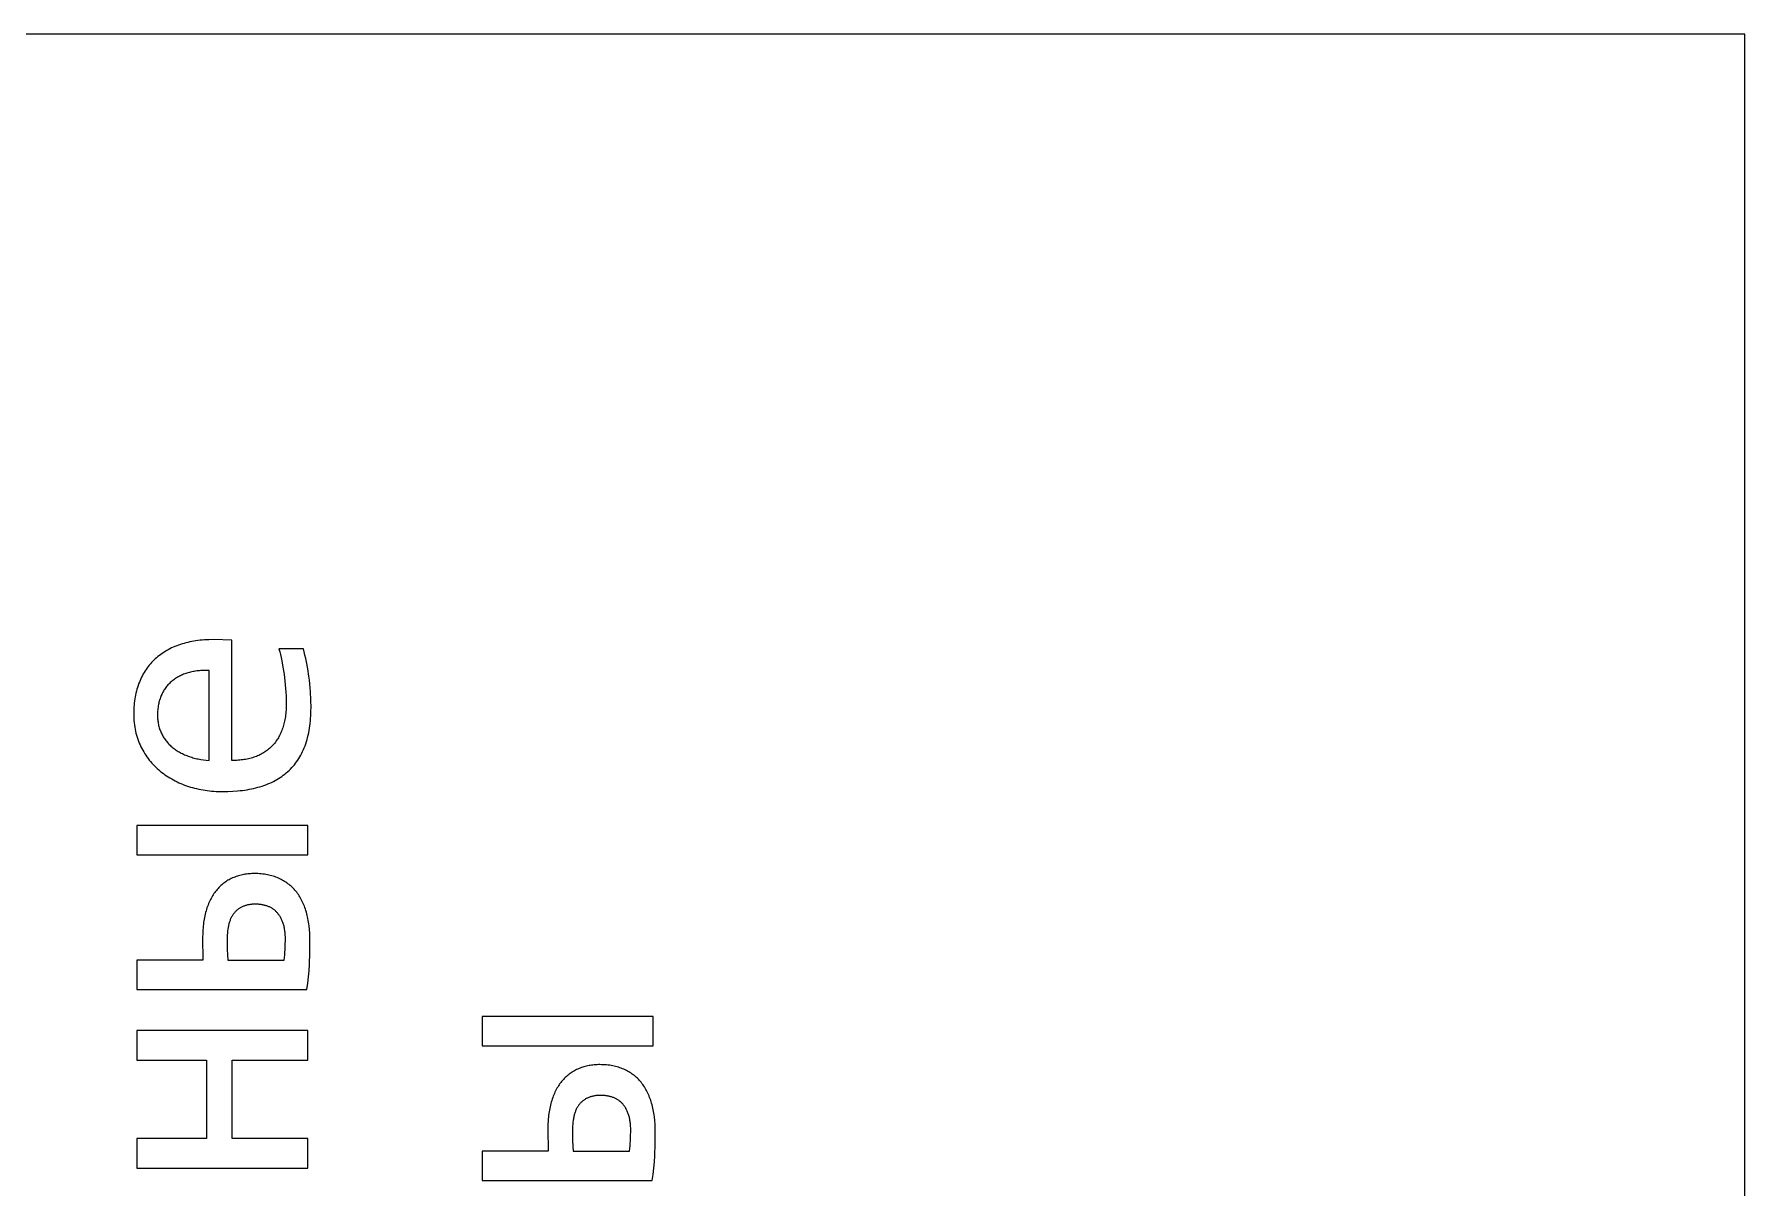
# Model space of a CAD drawing. Extents: x -175 to 175, y 1066 to 1531.
# Drawn here: x -8.6 to 145, y 1427.4 to 1531 of the extents above; entities that cross this region are included whole.
import ezdxf

# ---------------------------------------------------------------- set-up
doc = ezdxf.new("R2010")
doc.units = 0
doc.layers.add('DEFAULT', color=7, linetype='CONTINUOUS')

msp = doc.modelspace()

# ---------------------------------------------------------------- linework, layer by layer
at = {"layer": 'DEFAULT'}
for points in [[(-166, 1308), (145, 1308), (145, 1531), (-166, 1531)], [(7.51, 1476.65), (7.1, 1476.64), (6.9, 1476.63), (6.71, 1476.62), (6.51, 1476.61), (6.32, 1476.59), (6.13, 1476.57), (5.95, 1476.54), (5.76, 1476.51), (5.58, 1476.48), (5.4, 1476.44), (5.23, 1476.4), (5.05, 1476.36), (4.88, 1476.31), (4.71, 1476.27), (4.55, 1476.21), (4.38, 1476.16), (4.22, 1476.1), (4.06, 1476.03), (3.91, 1475.97), (3.76, 1475.9), (3.61, 1475.83), (3.46, 1475.75), (3.32, 1475.67), (3.18, 1475.59), (3.05, 1475.51), (2.91, 1475.42), (2.78, 1475.33), (2.66, 1475.23), (2.53, 1475.13), (2.41, 1475.03), (2.3, 1474.93), (2.18, 1474.82), (2.07, 1474.71), (1.96, 1474.6), (1.86, 1474.48), (1.76, 1474.36), (1.66, 1474.24), (1.57, 1474.11), (1.48, 1473.98), (1.39, 1473.85), (1.3, 1473.71), (1.22, 1473.58), (1.14, 1473.43), (1.07, 1473.29), (1, 1473.14), (0.93, 1472.99), (0.87, 1472.84), (0.8, 1472.68), (0.75, 1472.52), (0.69, 1472.36), (0.65, 1472.2), (0.6, 1472.03), (0.56, 1471.86), (0.52, 1471.68), (0.49, 1471.51), (0.46, 1471.33), (0.43, 1471.15), (0.41, 1470.96), (0.39, 1470.77), (0.38, 1470.58), (0.37, 1470.39), (0.36, 1470.19), (0.36, 1469.99), (0.36, 1469.79), (0.37, 1469.58), (0.38, 1469.38), (0.4, 1469.19), (0.42, 1468.99), (0.45, 1468.8), (0.48, 1468.61), (0.52, 1468.43), (0.56, 1468.24), (0.61, 1468.06), (0.66, 1467.89), (0.72, 1467.71), (0.79, 1467.54), (0.85, 1467.37), (0.93, 1467.2), (1, 1467.04), (1.09, 1466.88), (1.17, 1466.72), (1.26, 1466.57), (1.35, 1466.41), (1.45, 1466.27), (1.55, 1466.12), (1.65, 1465.98), (1.76, 1465.84), (1.87, 1465.7), (1.98, 1465.57), (2.1, 1465.44), (2.22, 1465.32), (2.35, 1465.19), (2.47, 1465.07), (2.61, 1464.96), (2.74, 1464.84), (2.88, 1464.73), (3.02, 1464.63), (3.16, 1464.52), (3.31, 1464.42), (3.46, 1464.33), (3.61, 1464.23), (3.77, 1464.14), (3.92, 1464.06), (4.08, 1463.97), (4.25, 1463.89), (4.41, 1463.81), (4.58, 1463.74), (4.75, 1463.67), (4.92, 1463.6), (5.1, 1463.54), (5.28, 1463.48), (5.46, 1463.42), (5.65, 1463.37), (5.83, 1463.32), (6.01, 1463.28), (6.2, 1463.24), (6.39, 1463.2), (6.58, 1463.16), (6.77, 1463.13), (6.96, 1463.1), (7.16, 1463.08), (7.35, 1463.06), (7.55, 1463.04), (7.75, 1463.03), (7.95, 1463.02), (8.15, 1463.02), (8.35, 1463.01), (8.81, 1463.02), (9.26, 1463.04), (9.69, 1463.08), (9.91, 1463.1), (10.12, 1463.12), (10.33, 1463.15), (10.53, 1463.18), (10.73, 1463.22), (10.93, 1463.26), (11.12, 1463.3), (11.32, 1463.35), (11.51, 1463.4), (11.69, 1463.45), (11.88, 1463.51), (12.05, 1463.57), (12.23, 1463.63), (12.4, 1463.7), (12.57, 1463.77), (12.74, 1463.84), (12.9, 1463.92), (13.05, 1464.01), (13.21, 1464.09), (13.36, 1464.18), (13.51, 1464.27), (13.65, 1464.37), (13.79, 1464.47), (13.93, 1464.58), (14.06, 1464.69), (14.19, 1464.8), (14.31, 1464.91), (14.43, 1465.03), (14.55, 1465.16), (14.67, 1465.28), (14.78, 1465.42), (14.88, 1465.55), (14.98, 1465.69), (15.08, 1465.84), (15.18, 1465.98), (15.27, 1466.14), (15.36, 1466.29), (15.44, 1466.45), (15.52, 1466.62), (15.6, 1466.78), (15.67, 1466.95), (15.74, 1467.13), (15.8, 1467.31), (15.87, 1467.5), (15.92, 1467.68), (15.97, 1467.88), (16.02, 1468.07), (16.07, 1468.28), (16.11, 1468.48), (16.14, 1468.69), (16.17, 1468.91), (16.2, 1469.12), (16.22, 1469.35), (16.24, 1469.58), (16.26, 1469.81), (16.27, 1470.04), (16.27, 1470.28), (16.28, 1470.53), (16.26, 1471.26), (16.23, 1471.97), (16.2, 1472.33), (16.17, 1472.68), (16.13, 1473.02), (16.08, 1473.37), (15.98, 1474.03), (15.86, 1474.67), (15.8, 1474.97), (15.73, 1475.26), (15.66, 1475.55), (15.59, 1475.82), (13.4, 1475.82), (13.47, 1475.57), (13.53, 1475.31), (13.59, 1475.04), (13.65, 1474.76), (13.76, 1474.17), (13.86, 1473.56), (13.94, 1472.92), (14, 1472.26), (14.03, 1471.92), (14.04, 1471.58), (14.05, 1471.25), (14.06, 1470.91), (14.05, 1470.61), (14.04, 1470.31), (14.03, 1470.16), (14.01, 1470.02), (14, 1469.88), (13.98, 1469.74), (13.96, 1469.61), (13.93, 1469.47), (13.91, 1469.34), (13.88, 1469.21), (13.85, 1469.09), (13.81, 1468.96), (13.78, 1468.84), (13.74, 1468.72), (13.7, 1468.6), (13.66, 1468.49), (13.61, 1468.38), (13.56, 1468.27), (13.51, 1468.16), (13.46, 1468.05), (13.4, 1467.95), (13.35, 1467.85), (13.29, 1467.75), (13.22, 1467.65), (13.16, 1467.56), (13.09, 1467.46), (13.02, 1467.37), (12.95, 1467.28), (12.87, 1467.2), (12.79, 1467.12), (12.71, 1467.03), (12.63, 1466.96), (12.55, 1466.88), (12.46, 1466.81), (12.37, 1466.74), (12.28, 1466.67), (12.19, 1466.6), (12.09, 1466.54), (12, 1466.48), (11.9, 1466.42), (11.8, 1466.37), (11.69, 1466.31), (11.59, 1466.26), (11.48, 1466.22), (11.37, 1466.17), (11.26, 1466.13), (11.14, 1466.09), (11.03, 1466.05), (10.91, 1466.02), (10.79, 1465.98), (10.67, 1465.96), (10.54, 1465.93), (10.41, 1465.9), (10.29, 1465.88), (10.15, 1465.86), (10.02, 1465.85), (9.88, 1465.83), (9.75, 1465.82), (9.61, 1465.81), (9.47, 1465.8), (9.32, 1465.8), (9.18, 1465.8), (9.18, 1476.59)], [(7.12, 1473.88), (7, 1473.88), (6.87, 1473.89), (6.75, 1473.89), (6.62, 1473.88), (6.5, 1473.88), (6.38, 1473.87), (6.26, 1473.86), (6.14, 1473.85), (6.03, 1473.84), (5.91, 1473.82), (5.8, 1473.8), (5.69, 1473.78), (5.57, 1473.76), (5.47, 1473.74), (5.36, 1473.71), (5.25, 1473.68), (5.14, 1473.65), (5.04, 1473.61), (4.94, 1473.58), (4.84, 1473.54), (4.74, 1473.5), (4.65, 1473.46), (4.55, 1473.41), (4.46, 1473.37), (4.37, 1473.32), (4.28, 1473.27), (4.19, 1473.22), (4.11, 1473.16), (4.03, 1473.11), (3.95, 1473.05), (3.87, 1472.99), (3.79, 1472.92), (3.71, 1472.86), (3.64, 1472.79), (3.57, 1472.72), (3.5, 1472.65), (3.43, 1472.58), (3.37, 1472.5), (3.3, 1472.43), (3.24, 1472.35), (3.18, 1472.27), (3.13, 1472.18), (3.07, 1472.1), (3.02, 1472.01), (2.97, 1471.92), (2.92, 1471.83), (2.88, 1471.74), (2.83, 1471.64), (2.79, 1471.55), (2.75, 1471.45), (2.72, 1471.35), (2.68, 1471.25), (2.65, 1471.14), (2.62, 1471.04), (2.6, 1470.93), (2.57, 1470.82), (2.55, 1470.71), (2.54, 1470.59), (2.52, 1470.48), (2.51, 1470.36), (2.5, 1470.24), (2.49, 1470.12), (2.49, 1470), (2.49, 1469.87), (2.49, 1469.76), (2.49, 1469.65), (2.5, 1469.55), (2.51, 1469.44), (2.52, 1469.34), (2.54, 1469.24), (2.55, 1469.14), (2.57, 1469.04), (2.59, 1468.94), (2.62, 1468.84), (2.65, 1468.74), (2.68, 1468.65), (2.71, 1468.55), (2.75, 1468.46), (2.78, 1468.37), (2.82, 1468.28), (2.87, 1468.19), (2.91, 1468.1), (2.96, 1468.02), (3.01, 1467.93), (3.06, 1467.85), (3.12, 1467.77), (3.17, 1467.69), (3.23, 1467.61), (3.29, 1467.53), (3.35, 1467.46), (3.42, 1467.38), (3.48, 1467.31), (3.55, 1467.24), (3.62, 1467.17), (3.7, 1467.1), (3.77, 1467.04), (3.85, 1466.97), (3.93, 1466.91), (4.01, 1466.85), (4.09, 1466.79), (4.18, 1466.73), (4.27, 1466.68), (4.36, 1466.62), (4.45, 1466.57), (4.54, 1466.52), (4.63, 1466.47), (4.73, 1466.42), (4.83, 1466.37), (4.93, 1466.32), (5.03, 1466.28), (5.14, 1466.24), (5.24, 1466.2), (5.35, 1466.16), (5.46, 1466.12), (5.57, 1466.09), (5.68, 1466.05), (5.79, 1466.02), (5.91, 1465.99), (6.02, 1465.96), (6.14, 1465.94), (6.26, 1465.91), (6.38, 1465.89), (6.62, 1465.85), (6.87, 1465.82), (7.12, 1465.8)], [(16, 1457.34), (16, 1459.97), (0.64, 1459.97), (0.64, 1457.34)], [(6.57, 1447.88), (0.64, 1447.88), (0.64, 1445.25), (15.91, 1445.25), (15.99, 1445.81), (16.05, 1446.37), (16.1, 1446.93), (16.13, 1447.48), (16.17, 1448.54), (16.18, 1449.55), (16.18, 1449.92), (16.16, 1450.29), (16.14, 1450.64), (16.1, 1450.97), (16.08, 1451.14), (16.06, 1451.3), (16.03, 1451.45), (16, 1451.61), (15.97, 1451.76), (15.94, 1451.9), (15.9, 1452.05), (15.86, 1452.19), (15.82, 1452.33), (15.78, 1452.46), (15.73, 1452.59), (15.68, 1452.72), (15.63, 1452.85), (15.58, 1452.97), (15.52, 1453.09), (15.46, 1453.21), (15.4, 1453.33), (15.34, 1453.44), (15.28, 1453.55), (15.21, 1453.66), (15.14, 1453.76), (15.07, 1453.87), (14.99, 1453.97), (14.91, 1454.06), (14.83, 1454.16), (14.75, 1454.25), (14.67, 1454.34), (14.58, 1454.42), (14.49, 1454.51), (14.4, 1454.59), (14.31, 1454.66), (14.21, 1454.74), (14.11, 1454.81), (14.01, 1454.88), (13.91, 1454.95), (13.8, 1455.01), (13.7, 1455.07), (13.59, 1455.13), (13.47, 1455.19), (13.36, 1455.24), (13.24, 1455.29), (13.12, 1455.34), (13, 1455.38), (12.88, 1455.42), (12.75, 1455.46), (12.62, 1455.49), (12.49, 1455.52), (12.36, 1455.55), (12.22, 1455.58), (12.09, 1455.6), (11.95, 1455.61), (11.8, 1455.63), (11.66, 1455.64), (11.51, 1455.65), (11.36, 1455.65), (11.21, 1455.65), (11.08, 1455.65), (10.96, 1455.65), (10.84, 1455.64), (10.71, 1455.63), (10.59, 1455.62), (10.47, 1455.6), (10.35, 1455.59), (10.24, 1455.57), (10.12, 1455.54), (10, 1455.52), (9.89, 1455.49), (9.78, 1455.46), (9.67, 1455.42), (9.55, 1455.38), (9.44, 1455.34), (9.34, 1455.3), (9.23, 1455.26), (9.12, 1455.21), (9.02, 1455.16), (8.92, 1455.1), (8.82, 1455.05), (8.72, 1454.99), (8.63, 1454.92), (8.53, 1454.86), (8.44, 1454.79), (8.35, 1454.72), (8.26, 1454.64), (8.18, 1454.57), (8.09, 1454.49), (8.01, 1454.41), (7.93, 1454.32), (7.85, 1454.23), (7.78, 1454.14), (7.7, 1454.05), (7.63, 1453.95), (7.56, 1453.85), (7.49, 1453.75), (7.43, 1453.64), (7.36, 1453.53), (7.3, 1453.42), (7.24, 1453.31), (7.18, 1453.19), (7.13, 1453.07), (7.08, 1452.95), (7.03, 1452.82), (6.98, 1452.7), (6.93, 1452.57), (6.89, 1452.43), (6.85, 1452.3), (6.81, 1452.16), (6.77, 1452.02), (6.74, 1451.87), (6.71, 1451.72), (6.68, 1451.57), (6.65, 1451.42), (6.63, 1451.26), (6.61, 1451.11), (6.59, 1450.94), (6.58, 1450.78), (6.56, 1450.61), (6.55, 1450.27), (6.54, 1449.92)], [(11.29, 1452.9), (11.21, 1452.9), (11.14, 1452.9), (11.07, 1452.89), (10.99, 1452.89), (10.92, 1452.88), (10.85, 1452.87), (10.78, 1452.86), (10.72, 1452.85), (10.65, 1452.84), (10.58, 1452.83), (10.52, 1452.81), (10.46, 1452.79), (10.39, 1452.77), (10.33, 1452.75), (10.27, 1452.73), (10.21, 1452.71), (10.16, 1452.69), (10.1, 1452.66), (10.04, 1452.63), (9.99, 1452.6), (9.93, 1452.57), (9.88, 1452.54), (9.83, 1452.51), (9.78, 1452.47), (9.73, 1452.44), (9.68, 1452.4), (9.63, 1452.36), (9.59, 1452.32), (9.54, 1452.28), (9.5, 1452.23), (9.45, 1452.19), (9.41, 1452.14), (9.37, 1452.09), (9.33, 1452.04), (9.29, 1451.99), (9.26, 1451.94), (9.22, 1451.88), (9.19, 1451.83), (9.15, 1451.77), (9.12, 1451.71), (9.09, 1451.65), (9.06, 1451.58), (9.03, 1451.52), (9.01, 1451.45), (8.98, 1451.38), (8.96, 1451.31), (8.93, 1451.24), (8.91, 1451.16), (8.89, 1451.08), (8.87, 1451.01), (8.86, 1450.93), (8.84, 1450.85), (8.83, 1450.76), (8.81, 1450.68), (8.79, 1450.5), (8.77, 1450.32), (8.76, 1450.13), (8.75, 1449.94), (8.75, 1449.73), (8.76, 1448.83), (8.81, 1447.88), (13.86, 1447.88), (13.89, 1448.12), (13.92, 1448.36), (13.94, 1448.59), (13.96, 1448.81), (13.97, 1449.26), (13.98, 1449.7), (13.98, 1449.93), (13.97, 1450.15), (13.96, 1450.25), (13.95, 1450.36), (13.94, 1450.46), (13.92, 1450.55), (13.91, 1450.65), (13.89, 1450.74), (13.88, 1450.83), (13.86, 1450.92), (13.83, 1451.01), (13.81, 1451.09), (13.79, 1451.17), (13.76, 1451.25), (13.73, 1451.32), (13.7, 1451.4), (13.67, 1451.47), (13.64, 1451.54), (13.61, 1451.61), (13.57, 1451.67), (13.54, 1451.73), (13.5, 1451.8), (13.46, 1451.86), (13.42, 1451.91), (13.38, 1451.97), (13.34, 1452.02), (13.3, 1452.08), (13.26, 1452.12), (13.21, 1452.17), (13.17, 1452.22), (13.12, 1452.26), (13.08, 1452.31), (13.03, 1452.35), (12.98, 1452.39), (12.93, 1452.42), (12.88, 1452.46), (12.82, 1452.5), (12.77, 1452.53), (12.72, 1452.56), (12.66, 1452.59), (12.61, 1452.62), (12.55, 1452.65), (12.49, 1452.67), (12.43, 1452.7), (12.37, 1452.72), (12.31, 1452.74), (12.25, 1452.76), (12.19, 1452.78), (12.13, 1452.79), (12.06, 1452.81), (12, 1452.82), (11.94, 1452.84), (11.87, 1452.85), (11.81, 1452.86), (11.75, 1452.87), (11.68, 1452.88), (11.62, 1452.88), (11.55, 1452.89), (11.49, 1452.89), (11.42, 1452.9), (11.35, 1452.9)], [(47, 1440.18), (47, 1442.81), (31.64, 1442.81), (31.64, 1440.18)], [(16, 1441.56), (0.64, 1441.56), (0.64, 1438.9), (6.88, 1438.9), (6.88, 1431.87), (0.64, 1431.87), (0.64, 1429.21), (16, 1429.21), (16, 1431.87), (9.21, 1431.87), (9.21, 1438.9), (16, 1438.9)], [(37.57, 1430.72), (31.64, 1430.72), (31.64, 1428.09), (46.91, 1428.09), (46.99, 1428.65), (47.05, 1429.21), (47.1, 1429.77), (47.13, 1430.32), (47.17, 1431.38), (47.18, 1432.39), (47.18, 1432.77), (47.16, 1433.13), (47.14, 1433.48), (47.1, 1433.82), (47.08, 1433.98), (47.06, 1434.14), (47.03, 1434.3), (47, 1434.45), (46.97, 1434.6), (46.94, 1434.75), (46.9, 1434.89), (46.86, 1435.03), (46.82, 1435.17), (46.78, 1435.3), (46.73, 1435.43), (46.68, 1435.56), (46.63, 1435.69), (46.58, 1435.81), (46.52, 1435.94), (46.46, 1436.05), (46.4, 1436.17), (46.34, 1436.28), (46.28, 1436.39), (46.21, 1436.5), (46.14, 1436.61), (46.07, 1436.71), (45.99, 1436.81), (45.91, 1436.91), (45.83, 1437), (45.75, 1437.09), (45.67, 1437.18), (45.58, 1437.27), (45.49, 1437.35), (45.4, 1437.43), (45.31, 1437.51), (45.21, 1437.58), (45.11, 1437.65), (45.01, 1437.72), (44.91, 1437.79), (44.8, 1437.85), (44.7, 1437.92), (44.59, 1437.97), (44.47, 1438.03), (44.36, 1438.08), (44.24, 1438.13), (44.12, 1438.18), (44, 1438.22), (43.88, 1438.26), (43.75, 1438.3), (43.62, 1438.34), (43.49, 1438.37), (43.36, 1438.39), (43.22, 1438.42), (43.09, 1438.44), (42.95, 1438.46), (42.8, 1438.47), (42.66, 1438.48), (42.51, 1438.49), (42.36, 1438.49), (42.21, 1438.5), (42.08, 1438.5), (41.96, 1438.49), (41.84, 1438.48), (41.71, 1438.47), (41.59, 1438.46), (41.47, 1438.45), (41.35, 1438.43), (41.24, 1438.41), (41.12, 1438.39), (41, 1438.36), (40.89, 1438.33), (40.78, 1438.3), (40.67, 1438.26), (40.55, 1438.23), (40.44, 1438.19), (40.34, 1438.14), (40.23, 1438.1), (40.12, 1438.05), (40.02, 1438), (39.92, 1437.95), (39.82, 1437.89), (39.72, 1437.83), (39.63, 1437.77), (39.53, 1437.7), (39.44, 1437.63), (39.35, 1437.56), (39.26, 1437.49), (39.18, 1437.41), (39.09, 1437.33), (39.01, 1437.25), (38.93, 1437.16), (38.85, 1437.07), (38.78, 1436.98), (38.7, 1436.89), (38.63, 1436.79), (38.56, 1436.69), (38.49, 1436.59), (38.43, 1436.48), (38.36, 1436.38), (38.3, 1436.26), (38.24, 1436.15), (38.18, 1436.03), (38.13, 1435.91), (38.08, 1435.79), (38.03, 1435.67), (37.98, 1435.54), (37.93, 1435.41), (37.89, 1435.28), (37.85, 1435.14), (37.81, 1435), (37.77, 1434.86), (37.74, 1434.71), (37.71, 1434.57), (37.68, 1434.42), (37.65, 1434.26), (37.63, 1434.11), (37.61, 1433.95), (37.59, 1433.79), (37.58, 1433.62), (37.56, 1433.45), (37.55, 1433.11), (37.54, 1432.76)], [(42.29, 1435.74), (42.21, 1435.74), (42.14, 1435.74), (42.07, 1435.74), (41.99, 1435.73), (41.92, 1435.72), (41.85, 1435.72), (41.78, 1435.71), (41.72, 1435.69), (41.65, 1435.68), (41.58, 1435.67), (41.52, 1435.65), (41.46, 1435.64), (41.39, 1435.62), (41.33, 1435.6), (41.27, 1435.58), (41.21, 1435.55), (41.16, 1435.53), (41.1, 1435.5), (41.04, 1435.48), (40.99, 1435.45), (40.93, 1435.42), (40.88, 1435.38), (40.83, 1435.35), (40.78, 1435.32), (40.73, 1435.28), (40.68, 1435.24), (40.63, 1435.2), (40.59, 1435.16), (40.54, 1435.12), (40.5, 1435.08), (40.45, 1435.03), (40.41, 1434.98), (40.37, 1434.94), (40.33, 1434.89), (40.29, 1434.83), (40.26, 1434.78), (40.22, 1434.73), (40.19, 1434.67), (40.15, 1434.61), (40.12, 1434.55), (40.09, 1434.49), (40.06, 1434.42), (40.03, 1434.36), (40.01, 1434.29), (39.98, 1434.22), (39.96, 1434.15), (39.93, 1434.08), (39.91, 1434), (39.89, 1433.93), (39.87, 1433.85), (39.86, 1433.77), (39.84, 1433.69), (39.83, 1433.61), (39.81, 1433.52), (39.79, 1433.34), (39.77, 1433.16), (39.76, 1432.97), (39.75, 1432.78), (39.75, 1432.57), (39.76, 1431.67), (39.81, 1430.72), (44.86, 1430.72), (44.89, 1430.96), (44.92, 1431.2), (44.94, 1431.43), (44.96, 1431.66), (44.97, 1432.1), (44.98, 1432.54), (44.98, 1432.77), (44.97, 1432.99), (44.96, 1433.1), (44.95, 1433.2), (44.94, 1433.3), (44.92, 1433.4), (44.91, 1433.49), (44.89, 1433.59), (44.88, 1433.68), (44.86, 1433.76), (44.83, 1433.85), (44.81, 1433.93), (44.79, 1434.01), (44.76, 1434.09), (44.73, 1434.17), (44.7, 1434.24), (44.67, 1434.31), (44.64, 1434.38), (44.61, 1434.45), (44.57, 1434.51), (44.54, 1434.58), (44.5, 1434.64), (44.46, 1434.7), (44.42, 1434.76), (44.38, 1434.81), (44.34, 1434.87), (44.3, 1434.92), (44.26, 1434.97), (44.21, 1435.02), (44.17, 1435.06), (44.12, 1435.11), (44.08, 1435.15), (44.03, 1435.19), (43.98, 1435.23), (43.93, 1435.27), (43.88, 1435.3), (43.82, 1435.34), (43.77, 1435.37), (43.72, 1435.4), (43.66, 1435.43), (43.61, 1435.46), (43.55, 1435.49), (43.49, 1435.51), (43.43, 1435.54), (43.37, 1435.56), (43.31, 1435.58), (43.25, 1435.6), (43.19, 1435.62), (43.13, 1435.64), (43.06, 1435.65), (43, 1435.67), (42.94, 1435.68), (42.87, 1435.69), (42.81, 1435.7), (42.75, 1435.71), (42.68, 1435.72), (42.62, 1435.73), (42.55, 1435.73), (42.49, 1435.74), (42.42, 1435.74), (42.35, 1435.74)]]:
    msp.add_lwpolyline(points, close=True, dxfattribs=at)

doc.saveas('drawing.dxf')
